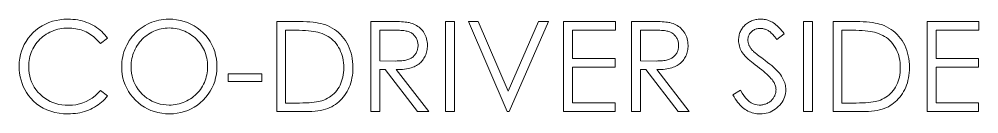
# Model space of a CAD drawing. Extents: x 75 to 213, y 87 to 137.
# Drawn here: x 74.88 to 112.05, y 102.07 to 105.75 of the extents above; entities that cross this region are included whole.
import ezdxf

# ---------------------------------------------------------------- set-up
doc = ezdxf.new("R2010")
doc.units = 0

msp = doc.modelspace()

# ---------------------------------------------------------------- linework, layer by layer
at = {"color": 7, "lineweight": 13}
for points in [[(78.304649, 105.011101), (78.028648, 104.799339), (77.982048, 104.857384), (77.933617, 104.912552), (77.883354, 104.964836), (77.831261, 105.014244), (77.777336, 105.060768), (77.721573, 105.104416), (77.663979, 105.145187), (77.604561, 105.183083), (77.543304, 105.218094), (77.480209, 105.250221), (77.415581, 105.279381), (77.349686, 105.305473), (77.282524, 105.328491), (77.214111, 105.348442), (77.144432, 105.365326), (77.073486, 105.379135), (77.001289, 105.389877), (76.927826, 105.397552), (76.853104, 105.402161), (76.777122, 105.403694), (76.693985, 105.40168), (76.612091, 105.395653), (76.531433, 105.385597), (76.452011, 105.371521), (76.373825, 105.353432), (76.296875, 105.331314), (76.221169, 105.305176), (76.14669, 105.275017), (76.073456, 105.240837), (76.001457, 105.202637), (75.931686, 105.161049), (75.86512, 105.116699), (75.801773, 105.069588), (75.741631, 105.019714), (75.684708, 104.967087), (75.630997, 104.91169), (75.58049, 104.853546), (75.533203, 104.792633), (75.489128, 104.728958), (75.448265, 104.662529), (75.410965, 104.593872), (75.377594, 104.523529), (75.348152, 104.451492), (75.322632, 104.377769), (75.301041, 104.302361), (75.283371, 104.225258), (75.26963, 104.146461), (75.259819, 104.065979), (75.253929, 103.98381), (75.251968, 103.899956), (75.256355, 103.774063), (75.269524, 103.652405), (75.291473, 103.534988), (75.322205, 103.421799), (75.361717, 103.312851), (75.410004, 103.208138), (75.467072, 103.107658), (75.532921, 103.011414), (75.607544, 102.919403), (75.690956, 102.831635), (75.781044, 102.750259), (75.875732, 102.677452), (75.975014, 102.613213), (76.07888, 102.557533), (76.18734, 102.510422), (76.3004, 102.471878), (76.418045, 102.441895), (76.540283, 102.420486), (76.667114, 102.407631), (76.798531, 102.403351), (76.943176, 102.409111), (77.083008, 102.426384), (77.218033, 102.455177), (77.348259, 102.495483), (77.473671, 102.547302), (77.594276, 102.610641), (77.710083, 102.685493), (77.821075, 102.771866), (77.927269, 102.869751), (78.028648, 102.979149), (78.304649, 102.769768), (78.251007, 102.704659), (78.194778, 102.64257), (78.135948, 102.583504), (78.074524, 102.527458), (78.010506, 102.474434), (77.943901, 102.424431), (77.874695, 102.377449), (77.802895, 102.333496), (77.728508, 102.292557), (77.651527, 102.254646), (77.572327, 102.220062), (77.491302, 102.189117), (77.40844, 102.161812), (77.323746, 102.138153), (77.237221, 102.118126), (77.148865, 102.101746), (77.058678, 102.089005), (76.96666, 102.079903), (76.872803, 102.074448), (76.777122, 102.072624), (76.597313, 102.078743), (76.425262, 102.097084), (76.260971, 102.127655), (76.104431, 102.170464), (75.955658, 102.225494), (75.814629, 102.292763), (75.681366, 102.372253), (75.555855, 102.463974), (75.438103, 102.567932), (75.328102, 102.684113), (75.243568, 102.78952), (75.167931, 102.899208), (75.101189, 103.013176), (75.04335, 103.131432), (74.994408, 103.253967), (74.954361, 103.380783), (74.923218, 103.511887), (74.90097, 103.64727), (74.887619, 103.786934), (74.883171, 103.930885), (74.888557, 104.082153), (74.904724, 104.228539), (74.931671, 104.370049), (74.969398, 104.506683), (75.017899, 104.638435), (75.077179, 104.76532), (75.14724, 104.887314), (75.228081, 105.00444), (75.319695, 105.116684), (75.422089, 105.224052), (75.5326, 105.32373), (75.648552, 105.412926), (75.769958, 105.491623), (75.896812, 105.559822), (76.029114, 105.617531), (76.16687, 105.664749), (76.310066, 105.701477), (76.458717, 105.727707), (76.612816, 105.743446), (76.772362, 105.748695), (76.869438, 105.746758), (76.964615, 105.740936), (77.057884, 105.731239), (77.149246, 105.717667), (77.238708, 105.700218), (77.326271, 105.678886), (77.411926, 105.653679), (77.495682, 105.624588), (77.57753, 105.591621), (77.657471, 105.554779), (77.735039, 105.514435), (77.809753, 105.470978), (77.881607, 105.4244), (77.950607, 105.37471), (78.016754, 105.321899), (78.08004, 105.265976), (78.14048, 105.206932), (78.198059, 105.144775), (78.252785, 105.079498)], [(80.674469, 105.748695), (80.830818, 105.743393), (80.981972, 105.72747), (81.127945, 105.700943), (81.26873, 105.663803), (81.404327, 105.616051), (81.534744, 105.557686), (81.659966, 105.488708), (81.780006, 105.409119), (81.894852, 105.318916), (82.004517, 105.218102), (82.106232, 105.109535), (82.197243, 104.996063), (82.277542, 104.877693), (82.347137, 104.754417), (82.406029, 104.626244), (82.454208, 104.493172), (82.491684, 104.355194), (82.518456, 104.212311), (82.534515, 104.064529), (82.539864, 103.91185), (82.534523, 103.760475), (82.518501, 103.61377), (82.491791, 103.471718), (82.454399, 103.334335), (82.406326, 103.201622), (82.347565, 103.073563), (82.27813, 102.950172), (82.198006, 102.831444), (82.107193, 102.717377), (82.005707, 102.607971), (81.89653, 102.506256), (81.782669, 102.415245), (81.664116, 102.334946), (81.540878, 102.26535), (81.412956, 102.206459), (81.280342, 102.158279), (81.143044, 102.120804), (81.001053, 102.09404), (80.854385, 102.07798), (80.703018, 102.072624), (80.549843, 102.077957), (80.401512, 102.093941), (80.258041, 102.12059), (80.119415, 102.157898), (79.985649, 102.205864), (79.856743, 102.264496), (79.732681, 102.333778), (79.61348, 102.413727), (79.499123, 102.504333), (79.389626, 102.605598), (79.28791, 102.714424), (79.196899, 102.827728), (79.1166, 102.945503), (79.047005, 103.067757), (78.988113, 103.194481), (78.939934, 103.325676), (78.902458, 103.461349), (78.875694, 103.601486), (78.859634, 103.746101), (78.854279, 103.895195), (78.85672, 103.995338), (78.864037, 104.094009), (78.876228, 104.191208), (78.893303, 104.286926), (78.915253, 104.381172), (78.942078, 104.473946), (78.973778, 104.565239), (79.010361, 104.65506), (79.051819, 104.743401), (79.09816, 104.830269), (79.148712, 104.914536), (79.202805, 104.995064), (79.260445, 105.071861), (79.321625, 105.144913), (79.38636, 105.214241), (79.454636, 105.279823), (79.526451, 105.341675), (79.601814, 105.399788), (79.680725, 105.45417), (79.763184, 105.504814), (79.848099, 105.551147), (79.934402, 105.592613), (80.022079, 105.629196), (80.111137, 105.660896), (80.201576, 105.687721), (80.293396, 105.709671), (80.386597, 105.726746), (80.481171, 105.738937), (80.577133, 105.746254)], [(84.859718, 102.16066), (84.859718, 105.66066), (85.585411, 105.66066), (85.738144, 105.659401), (85.882263, 105.655617), (86.017761, 105.649307), (86.144653, 105.64048), (86.262932, 105.629135), (86.372589, 105.615265), (86.47364, 105.598869), (86.566078, 105.579956), (86.649902, 105.558517), (86.725113, 105.534554), (86.824722, 105.496246), (86.919891, 105.452705), (87.010597, 105.403931), (87.096863, 105.349922), (87.178673, 105.290672), (87.256042, 105.226196), (87.328957, 105.156479), (87.397423, 105.081528), (87.461433, 105.001343), (87.521004, 104.915932), (87.575478, 104.826202), (87.624214, 104.733101), (87.667221, 104.63662), (87.704498, 104.536758), (87.736038, 104.433517), (87.761841, 104.326904), (87.781906, 104.216904), (87.796242, 104.103531), (87.804848, 103.986778), (87.807709, 103.866646), (87.805435, 103.762733), (87.798622, 103.661354), (87.787262, 103.562492), (87.771355, 103.466156), (87.750908, 103.372337), (87.725906, 103.281044), (87.696373, 103.192268), (87.662285, 103.106018), (87.623657, 103.022285), (87.580482, 102.941078), (87.533684, 102.863228), (87.484169, 102.789566), (87.431946, 102.720085), (87.377007, 102.6548), (87.319351, 102.593697), (87.258987, 102.536781), (87.195915, 102.484062), (87.130127, 102.435524), (87.061623, 102.391167), (86.99041, 102.351006), (86.914925, 102.314842), (86.833611, 102.282478), (86.746468, 102.253929), (86.653496, 102.229187), (86.554695, 102.208244), (86.450066, 102.191116), (86.3396, 102.177788), (86.223312, 102.168274), (86.101196, 102.16256), (85.973244, 102.16066)], [(88.504852, 105.66066), (89.202003, 105.66066), (89.314827, 105.660187), (89.420135, 105.65876), (89.517929, 105.65638), (89.6082, 105.653046), (89.690956, 105.648766), (89.76619, 105.643532), (89.833908, 105.637344), (89.894104, 105.630203), (89.946777, 105.622116), (89.991943, 105.613075), (90.053116, 105.597168), (90.111954, 105.578003), (90.168465, 105.55558), (90.222641, 105.529892), (90.27449, 105.500946), (90.323997, 105.468742), (90.371185, 105.433281), (90.416031, 105.394554), (90.458549, 105.35257), (90.498741, 105.307327), (90.535812, 105.259377), (90.568977, 105.209251), (90.598244, 105.156967), (90.623604, 105.102516), (90.645065, 105.045898), (90.662628, 104.987122), (90.676285, 104.92617), (90.686035, 104.86306), (90.691895, 104.797783), (90.693848, 104.730339), (90.692497, 104.673927), (90.688469, 104.618896), (90.681747, 104.565239), (90.672333, 104.512962), (90.660233, 104.462067), (90.645447, 104.41256), (90.627975, 104.364426), (90.607803, 104.317665), (90.584953, 104.272293), (90.55941, 104.228302), (90.531372, 104.186058), (90.501022, 104.145927), (90.468369, 104.107918), (90.433403, 104.072029), (90.396133, 104.038254), (90.356552, 104.006592), (90.314659, 103.977058), (90.270462, 103.949631), (90.223961, 103.924332), (90.175148, 103.901146), (90.123276, 103.880096), (90.067604, 103.861214), (90.008118, 103.844505), (89.944832, 103.829956), (89.877731, 103.817566), (89.806831, 103.80735), (89.732117, 103.799294), (89.653595, 103.793404), (89.571274, 103.78968), (89.485138, 103.788124), (90.743813, 102.16066), (90.310768, 102.16066), (89.054482, 103.788124), (88.854622, 103.788124), (88.854622, 102.16066), (88.504852, 102.16066)], [(91.393372, 105.66066), (91.743134, 105.66066), (91.743134, 102.16066), (91.393372, 102.16066)], [(92.278481, 105.66066), (92.659172, 105.66066), (93.817909, 102.95536), (94.998062, 105.66066), (95.378754, 105.66066), (93.85598, 102.16066), (93.779839, 102.16066)], [(95.968826, 105.66066), (97.974609, 105.66066), (97.974609, 105.315659), (96.318588, 105.315659), (96.318588, 104.221161), (97.960327, 104.221161), (97.960327, 103.87854), (96.318588, 103.87854), (96.318588, 102.505661), (97.960327, 102.505661), (97.960327, 102.16066), (95.968826, 102.16066)], [(98.597992, 105.66066), (99.295135, 105.66066), (99.407959, 105.660187), (99.513275, 105.65876), (99.611069, 105.65638), (99.701332, 105.653046), (99.784088, 105.648766), (99.859322, 105.643532), (99.92704, 105.637344), (99.987236, 105.630203), (100.039917, 105.622116), (100.085075, 105.613075), (100.146248, 105.597168), (100.205093, 105.578003), (100.261597, 105.55558), (100.315773, 105.529892), (100.367622, 105.500946), (100.41713, 105.468742), (100.464317, 105.433281), (100.509171, 105.394554), (100.551689, 105.35257), (100.591873, 105.307327), (100.628944, 105.259377), (100.662109, 105.209251), (100.691376, 105.156967), (100.716743, 105.102516), (100.738205, 105.045898), (100.75576, 104.987122), (100.769417, 104.92617), (100.779175, 104.86306), (100.785027, 104.797783), (100.78698, 104.730339), (100.785629, 104.673927), (100.781601, 104.618896), (100.774879, 104.565239), (100.765472, 104.512962), (100.753372, 104.462067), (100.738586, 104.41256), (100.721107, 104.364426), (100.700943, 104.317665), (100.678085, 104.272293), (100.652542, 104.228302), (100.624504, 104.186058), (100.594154, 104.145927), (100.561501, 104.107918), (100.526535, 104.072029), (100.489265, 104.038254), (100.449684, 104.006592), (100.407791, 103.977058), (100.363602, 103.949631), (100.317093, 103.924332), (100.26828, 103.901146), (100.216415, 103.880096), (100.160736, 103.861214), (100.101257, 103.844505), (100.037964, 103.829956), (99.970871, 103.817566), (99.899963, 103.80735), (99.825249, 103.799294), (99.746735, 103.793404), (99.664406, 103.78968), (99.578278, 103.788124), (100.836945, 102.16066), (100.403908, 102.16066), (99.147614, 103.788124), (98.947754, 103.788124), (98.947754, 102.16066), (98.597992, 102.16066)], [(102.523895, 102.812599), (102.821304, 102.991051), (102.885101, 102.881195), (102.950836, 102.782906), (103.018532, 102.696175), (103.088173, 102.62101), (103.159767, 102.557411), (103.233315, 102.505379), (103.308807, 102.464905), (103.386261, 102.435997), (103.465652, 102.418648), (103.547005, 102.412872), (103.582001, 102.413689), (103.616577, 102.416153), (103.650719, 102.420258), (103.684433, 102.426003), (103.71772, 102.433388), (103.75058, 102.442421), (103.783012, 102.453094), (103.81501, 102.465408), (103.846588, 102.479362), (103.877731, 102.494957), (103.907928, 102.511932), (103.936646, 102.530029), (103.96389, 102.54924), (103.989655, 102.569572), (104.013947, 102.591019), (104.036766, 102.613586), (104.058105, 102.637276), (104.07798, 102.662079), (104.096367, 102.688004), (104.113289, 102.715042), (104.128654, 102.742813), (104.14241, 102.770912), (104.154541, 102.799347), (104.165062, 102.82811), (104.173958, 102.857208), (104.181244, 102.886642), (104.186905, 102.916405), (104.190948, 102.946503), (104.193375, 102.976936), (104.194183, 103.007706), (104.192993, 103.042847), (104.189423, 103.077843), (104.183479, 103.112701), (104.175148, 103.147415), (104.164444, 103.181992), (104.151352, 103.216415), (104.135895, 103.250702), (104.118042, 103.284851), (104.097824, 103.318848), (104.075218, 103.352707), (104.039673, 103.400291), (103.998695, 103.449783), (103.952301, 103.501175), (103.900482, 103.554474), (103.843231, 103.609673), (103.780563, 103.666779), (103.712463, 103.725784), (103.638939, 103.786697), (103.559998, 103.84951), (103.475624, 103.91423), (103.391373, 103.978539), (103.313736, 104.039192), (103.242714, 104.096176), (103.178299, 104.149498), (103.120514, 104.199158), (103.069328, 104.245148), (103.024765, 104.287476), (102.986816, 104.326141), (102.955475, 104.361137), (102.930756, 104.392471), (102.895493, 104.442368), (102.863945, 104.493073), (102.836105, 104.544586), (102.811981, 104.596909), (102.791565, 104.65004), (102.774864, 104.703979), (102.761871, 104.758728), (102.752594, 104.814285), (102.747025, 104.870651), (102.745171, 104.927826), (102.746262, 104.973106), (102.74955, 105.01757), (102.75502, 105.061234), (102.76268, 105.104088), (102.77253, 105.146126), (102.784569, 105.187363), (102.798798, 105.227791), (102.815216, 105.267403), (102.833824, 105.306213), (102.854614, 105.344208), (102.877403, 105.381004), (102.90197, 105.416206), (102.928314, 105.449814), (102.956451, 105.481827), (102.986374, 105.512253), (103.018082, 105.541077), (103.051567, 105.568306), (103.086838, 105.593941), (103.123901, 105.617989), (103.162743, 105.640434), (103.20282, 105.661003), (103.243591, 105.679413), (103.285049, 105.695648), (103.327202, 105.709724), (103.370041, 105.721634), (103.413574, 105.731377), (103.457794, 105.738953), (103.502701, 105.744362), (103.548302, 105.747612), (103.594589, 105.748695), (103.643761, 105.747467), (103.692291, 105.743797), (103.740173, 105.737671), (103.787415, 105.729088), (103.834015, 105.718063), (103.879974, 105.704582), (103.925285, 105.688652), (103.969955, 105.670273), (104.013985, 105.649445), (104.057373, 105.62616), (104.100693, 105.599594), (104.144501, 105.568909), (104.18882, 105.534119), (104.233635, 105.495201), (104.278946, 105.452171), (104.32476, 105.405022), (104.371078, 105.35376), (104.417892, 105.298386), (104.465202, 105.238884), (104.513016, 105.175278), (104.227493, 104.958755), (104.188583, 105.009315), (104.150833, 105.056313), (104.11425, 105.099731), (104.078835, 105.139587), (104.044586, 105.175873), (104.011497, 105.208588), (103.979584, 105.237732), (103.948822, 105.263313), (103.919243, 105.285316), (103.890823, 105.303757), (103.862732, 105.31958), (103.834145, 105.33374), (103.805054, 105.34623), (103.775467, 105.357056), (103.745384, 105.366219), (103.714798, 105.373711), (103.683708, 105.379539), (103.652122, 105.383705), (103.620041, 105.3862), (103.587456, 105.387039), (103.545876, 105.38575), (103.505844, 105.381897), (103.467361, 105.375473), (103.43042, 105.366478), (103.395027, 105.354912), (103.361176, 105.340782), (103.32888, 105.324081), (103.298126, 105.30481), (103.268921, 105.282967), (103.241257, 105.258553), (103.215714, 105.232262), (103.192863, 105.204781), (103.172699, 105.176109), (103.155228, 105.146248), (103.140434, 105.115196), (103.128342, 105.082954), (103.118927, 105.04953), (103.112206, 105.014908), (103.10817, 104.979103), (103.106827, 104.942101), (103.107307, 104.919327), (103.108734, 104.896706), (103.111115, 104.874222), (103.114441, 104.851875), (103.118729, 104.829681), (103.123962, 104.807617), (103.130142, 104.785706), (103.137283, 104.763939), (103.14537, 104.74231), (103.154419, 104.720825), (103.164719, 104.699219), (103.17659, 104.677231), (103.190033, 104.654869), (103.205048, 104.632118), (103.221634, 104.608994), (103.239784, 104.585487), (103.259506, 104.5616), (103.280807, 104.537331), (103.303673, 104.51268), (103.32811, 104.487648), (103.345047, 104.47216), (103.368271, 104.452339), (103.397774, 104.428192), (103.433563, 104.399712), (103.475624, 104.366898), (103.523972, 104.329758), (103.578606, 104.288284), (103.639511, 104.242485), (103.706711, 104.192352), (103.780182, 104.137886), (103.868217, 104.071526), (103.950539, 104.006645), (104.027153, 103.94323), (104.098061, 103.881302), (104.163254, 103.820839), (104.222733, 103.761856), (104.276505, 103.704346), (104.32457, 103.648315), (104.36692, 103.593758), (104.403564, 103.540672), (104.435661, 103.488304), (104.464378, 103.43589), (104.489723, 103.383423), (104.511681, 103.33091), (104.530266, 103.278351), (104.545471, 103.225746), (104.557297, 103.173088), (104.565742, 103.120384), (104.570808, 103.067635), (104.572495, 103.014839), (104.569611, 102.939705), (104.560936, 102.866562), (104.546478, 102.795418), (104.526245, 102.726273), (104.500229, 102.659134), (104.46843, 102.593987), (104.430847, 102.530838), (104.387482, 102.469688), (104.338333, 102.410538), (104.283409, 102.353386), (104.224342, 102.300041), (104.162781, 102.252312), (104.098709, 102.210197), (104.03215, 102.173698), (103.963089, 102.142815), (103.891533, 102.117546), (103.817474, 102.097893), (103.740921, 102.083855), (103.661865, 102.075432), (103.580315, 102.072624), (103.517143, 102.074326), (103.455162, 102.07943), (103.394371, 102.087936), (103.33477, 102.099846), (103.276352, 102.115158), (103.219131, 102.133865), (103.163101, 102.155983), (103.108253, 102.181503), (103.054604, 102.210426), (103.002136, 102.242744), (102.950668, 102.279068), (102.900017, 102.319977), (102.850174, 102.365486), (102.801132, 102.415581), (102.752899, 102.470268), (102.705482, 102.529549), (102.658875, 102.593422), (102.613068, 102.661888), (102.568077, 102.734947)], [(105.262505, 105.66066), (105.612267, 105.66066), (105.612267, 102.16066), (105.262505, 102.16066)], [(106.414101, 102.16066), (106.414101, 105.66066), (107.139801, 105.66066), (107.292526, 105.659401), (107.436646, 105.655617), (107.572144, 105.649307), (107.699036, 105.64048), (107.817314, 105.629135), (107.926979, 105.615265), (108.02803, 105.598869), (108.120468, 105.579956), (108.204285, 105.558517), (108.279495, 105.534554), (108.379112, 105.496246), (108.474274, 105.452705), (108.564987, 105.403931), (108.651245, 105.349922), (108.733063, 105.290672), (108.810425, 105.226196), (108.883339, 105.156479), (108.951805, 105.081528), (109.015823, 105.001343), (109.075386, 104.915932), (109.12986, 104.826202), (109.178604, 104.733101), (109.221611, 104.63662), (109.258881, 104.536758), (109.290421, 104.433517), (109.316223, 104.326904), (109.336288, 104.216904), (109.350632, 104.103531), (109.35923, 103.986778), (109.362099, 103.866646), (109.359825, 103.762733), (109.353012, 103.661354), (109.341644, 103.562492), (109.325745, 103.466156), (109.30529, 103.372337), (109.280296, 103.281044), (109.250755, 103.192268), (109.216675, 103.106018), (109.17804, 103.022285), (109.134872, 102.941078), (109.088074, 102.863228), (109.038559, 102.789566), (108.986328, 102.720085), (108.931396, 102.6548), (108.873734, 102.593697), (108.81337, 102.536781), (108.750298, 102.484062), (108.684509, 102.435524), (108.616013, 102.391167), (108.5448, 102.351006), (108.469315, 102.314842), (108.388, 102.282478), (108.300858, 102.253929), (108.207886, 102.229187), (108.109085, 102.208244), (108.004456, 102.191116), (107.893982, 102.177788), (107.777695, 102.168274), (107.655579, 102.16256), (107.527634, 102.16066)], [(110.042587, 105.66066), (112.04837, 105.66066), (112.04837, 105.315659), (110.392349, 105.315659), (110.392349, 104.221161), (112.034088, 104.221161), (112.034088, 103.87854), (110.392349, 103.87854), (110.392349, 102.505661), (112.034088, 102.505661), (112.034088, 102.16066), (110.042587, 102.16066)], [(80.691124, 105.406075), (80.61396, 105.404045), (80.537613, 105.39798), (80.462067, 105.387871), (80.387329, 105.373711), (80.313408, 105.355507), (80.240288, 105.333267), (80.167976, 105.306969), (80.096481, 105.276634), (80.025795, 105.242256), (79.95591, 105.203827), (79.887955, 105.161972), (79.823051, 105.117317), (79.761185, 105.069847), (79.70237, 105.019569), (79.646599, 104.966492), (79.593872, 104.910599), (79.544189, 104.851898), (79.497559, 104.790398), (79.453964, 104.726082), (79.413422, 104.658958), (79.37635, 104.589653), (79.343185, 104.518768), (79.313919, 104.44632), (79.288551, 104.372299), (79.26709, 104.296707), (79.249535, 104.219543), (79.235878, 104.140816), (79.22612, 104.060509), (79.220268, 103.978638), (79.218315, 103.895195), (79.222633, 103.772453), (79.235588, 103.653595), (79.257187, 103.538612), (79.287415, 103.427513), (79.326279, 103.32029), (79.373779, 103.216942), (79.429924, 103.11747), (79.494698, 103.021881), (79.568115, 102.930176), (79.650162, 102.842339), (79.738312, 102.760742), (79.829994, 102.687729), (79.925232, 102.623306), (80.02401, 102.567482), (80.126328, 102.520233), (80.232201, 102.481583), (80.341614, 102.451523), (80.454575, 102.430046), (80.571075, 102.41716), (80.691124, 102.412872), (80.771889, 102.414841), (80.85144, 102.420769), (80.929787, 102.430641), (81.006912, 102.444466), (81.082825, 102.462242), (81.157524, 102.483963), (81.231003, 102.509636), (81.303276, 102.539261), (81.374336, 102.57283), (81.444183, 102.610352), (81.511902, 102.651299), (81.576569, 102.695152), (81.638191, 102.741905), (81.696777, 102.791565), (81.752304, 102.844124), (81.804794, 102.899582), (81.85424, 102.957954), (81.900635, 103.019218), (81.943985, 103.083389), (81.984291, 103.150459), (82.021133, 103.219749), (82.0541, 103.290558), (82.083191, 103.362892), (82.108398, 103.436745), (82.12973, 103.512123), (82.147179, 103.58902), (82.160759, 103.667442), (82.170448, 103.747391), (82.17627, 103.828857), (82.178207, 103.91185), (82.17627, 103.994331), (82.170448, 104.075218), (82.160759, 104.154503), (82.147179, 104.232201), (82.12973, 104.308304), (82.108398, 104.382813), (82.083191, 104.455727), (82.0541, 104.527054), (82.021133, 104.596779), (81.984291, 104.664909), (81.943924, 104.730896), (81.900398, 104.794205), (81.853699, 104.854813), (81.803841, 104.912743), (81.750824, 104.967979), (81.694633, 105.020523), (81.635277, 105.070381), (81.572762, 105.117554), (81.50708, 105.162033), (81.438232, 105.203827), (81.367378, 105.242256), (81.29567, 105.276634), (81.223099, 105.306969), (81.149673, 105.333267), (81.075386, 105.355507), (81.000244, 105.373711), (80.924255, 105.387871), (80.847397, 105.39798), (80.769691, 105.404045)], [(85.195206, 102.491386), (85.599693, 102.491386), (85.740379, 102.492294), (85.872169, 102.495003), (85.995064, 102.499527), (86.109055, 102.505852), (86.214157, 102.513992), (86.310349, 102.523933), (86.397644, 102.53569), (86.476044, 102.549255), (86.545547, 102.564621), (86.606148, 102.581802), (86.683456, 102.609558), (86.757378, 102.641426), (86.827927, 102.677414), (86.895096, 102.717522), (86.958885, 102.761742), (87.019295, 102.810074), (87.076324, 102.862526), (87.129982, 102.919098), (87.18026, 102.979782), (87.227158, 103.044579), (87.270103, 103.11293), (87.308525, 103.18425), (87.342438, 103.258545), (87.371819, 103.335815), (87.396683, 103.416054), (87.417023, 103.499275), (87.432846, 103.585464), (87.444153, 103.674629), (87.450928, 103.766769), (87.453194, 103.861885), (87.450737, 103.961769), (87.44339, 104.058701), (87.431137, 104.152687), (87.413979, 104.243721), (87.391922, 104.331802), (87.364967, 104.416931), (87.333107, 104.499115), (87.296349, 104.578346), (87.254684, 104.654633), (87.208122, 104.727959), (87.157181, 104.797554), (87.102386, 104.862633), (87.043732, 104.923187), (86.981224, 104.979218), (86.914864, 105.030731), (86.84465, 105.077721), (86.770584, 105.120193), (86.692657, 105.158142), (86.610886, 105.191574), (86.525253, 105.220482), (86.455322, 105.239471), (86.376877, 105.256462), (86.289909, 105.271446), (86.194427, 105.284439), (86.090424, 105.295433), (85.977905, 105.304428), (85.856873, 105.311424), (85.727318, 105.316422), (85.589249, 105.319412), (85.442657, 105.320412), (85.195206, 105.320412)], [(88.854622, 105.318039), (88.854622, 104.128372), (89.456589, 104.123611), (89.524719, 104.124275), (89.589218, 104.126274), (89.650063, 104.129608), (89.707275, 104.13427), (89.760849, 104.140266), (89.810776, 104.147591), (89.857071, 104.156258), (89.899719, 104.166245), (89.938728, 104.177574), (89.974098, 104.190231), (90.006905, 104.204353), (90.038239, 104.22007), (90.0681, 104.237381), (90.096489, 104.256279), (90.123398, 104.276779), (90.148834, 104.298874), (90.172791, 104.322556), (90.195282, 104.347839), (90.216286, 104.37471), (90.235825, 104.403183), (90.253677, 104.432793), (90.269653, 104.463097), (90.283752, 104.494087), (90.295975, 104.525764), (90.306313, 104.558136), (90.314766, 104.591194), (90.32135, 104.624947), (90.32605, 104.659386), (90.328865, 104.694519), (90.329803, 104.730339), (90.328857, 104.765236), (90.325996, 104.799484), (90.321243, 104.833092), (90.314575, 104.866058), (90.306015, 104.898384), (90.295547, 104.930061), (90.283173, 104.961098), (90.26889, 104.991493), (90.252716, 105.021248), (90.234634, 105.050362), (90.215004, 105.078331), (90.194183, 105.10466), (90.172173, 105.129341), (90.148979, 105.15239), (90.124588, 105.17379), (90.099014, 105.19355), (90.072243, 105.21167), (90.044289, 105.228142), (90.015137, 105.242981), (89.984802, 105.256172), (89.951828, 105.267929), (89.914757, 105.278442), (89.873589, 105.28772), (89.828339, 105.295761), (89.778992, 105.302567), (89.725548, 105.308136), (89.668015, 105.312469), (89.606392, 105.315559), (89.540672, 105.317413), (89.470863, 105.318039)], [(98.947754, 105.318039), (98.947754, 104.128372), (99.549728, 104.123611), (99.617859, 104.124275), (99.68235, 104.126274), (99.743202, 104.129608), (99.800415, 104.13427), (99.853981, 104.140266), (99.903915, 104.147591), (99.950203, 104.156258), (99.992851, 104.166245), (100.03186, 104.177574), (100.06723, 104.190231), (100.100037, 104.204353), (100.131378, 104.22007), (100.16124, 104.237381), (100.189621, 104.256279), (100.21653, 104.276779), (100.241966, 104.298874), (100.26593, 104.322556), (100.288414, 104.347839), (100.309418, 104.37471), (100.328957, 104.403183), (100.346817, 104.432793), (100.362793, 104.463097), (100.376884, 104.494087), (100.389107, 104.525764), (100.399445, 104.558136), (100.407898, 104.591194), (100.414482, 104.624947), (100.419182, 104.659386), (100.421997, 104.694519), (100.422943, 104.730339), (100.421989, 104.765236), (100.419136, 104.799484), (100.414375, 104.833092), (100.407715, 104.866058), (100.399147, 104.898384), (100.388672, 104.930061), (100.376305, 104.961098), (100.36203, 104.991493), (100.345848, 105.021248), (100.327766, 105.050362), (100.308136, 105.078331), (100.287315, 105.10466), (100.265305, 105.129341), (100.242111, 105.15239), (100.21772, 105.17379), (100.192146, 105.19355), (100.165375, 105.21167), (100.137421, 105.228142), (100.108276, 105.242981), (100.077934, 105.256172), (100.04496, 105.267929), (100.007889, 105.278442), (99.966728, 105.28772), (99.921471, 105.295761), (99.872124, 105.302567), (99.81868, 105.308136), (99.761154, 105.312469), (99.699524, 105.315559), (99.633812, 105.317413), (99.564003, 105.318039)], [(106.749588, 102.491386), (107.154076, 102.491386), (107.294769, 102.492294), (107.426559, 102.495003), (107.549454, 102.499527), (107.663445, 102.505852), (107.768539, 102.513992), (107.864731, 102.523933), (107.952034, 102.53569), (108.030434, 102.549255), (108.09993, 102.564621), (108.160538, 102.581802), (108.237839, 102.609558), (108.311768, 102.641426), (108.382309, 102.677414), (108.449478, 102.717522), (108.513275, 102.761742), (108.573685, 102.810074), (108.630714, 102.862526), (108.684372, 102.919098), (108.734642, 102.979782), (108.78154, 103.044579), (108.824486, 103.11293), (108.862915, 103.18425), (108.89682, 103.258545), (108.926201, 103.335815), (108.951065, 103.416054), (108.971405, 103.499275), (108.987228, 103.585464), (108.998535, 103.674629), (109.00531, 103.766769), (109.007576, 103.861885), (109.005127, 103.961769), (108.997772, 104.058701), (108.985519, 104.152687), (108.968369, 104.243721), (108.946304, 104.331802), (108.91935, 104.416931), (108.887497, 104.499115), (108.850731, 104.578346), (108.809067, 104.654633), (108.762505, 104.727959), (108.711563, 104.797554), (108.656769, 104.862633), (108.598114, 104.923187), (108.535614, 104.979218), (108.469254, 105.030731), (108.39904, 105.077721), (108.324966, 105.120193), (108.247047, 105.158142), (108.165268, 105.191574), (108.079636, 105.220482), (108.009705, 105.239471), (107.931259, 105.256462), (107.844299, 105.271446), (107.74881, 105.284439), (107.644814, 105.295433), (107.532295, 105.304428), (107.411255, 105.311424), (107.2817, 105.316422), (107.143631, 105.319412), (106.99704, 105.320412), (106.749588, 105.320412)], [(82.970528, 103.621574), (84.27916, 103.621574), (84.27916, 103.331291), (82.970528, 103.331291)]]:
    msp.add_lwpolyline(points, close=True, dxfattribs=at)

doc.saveas('drawing.dxf')
